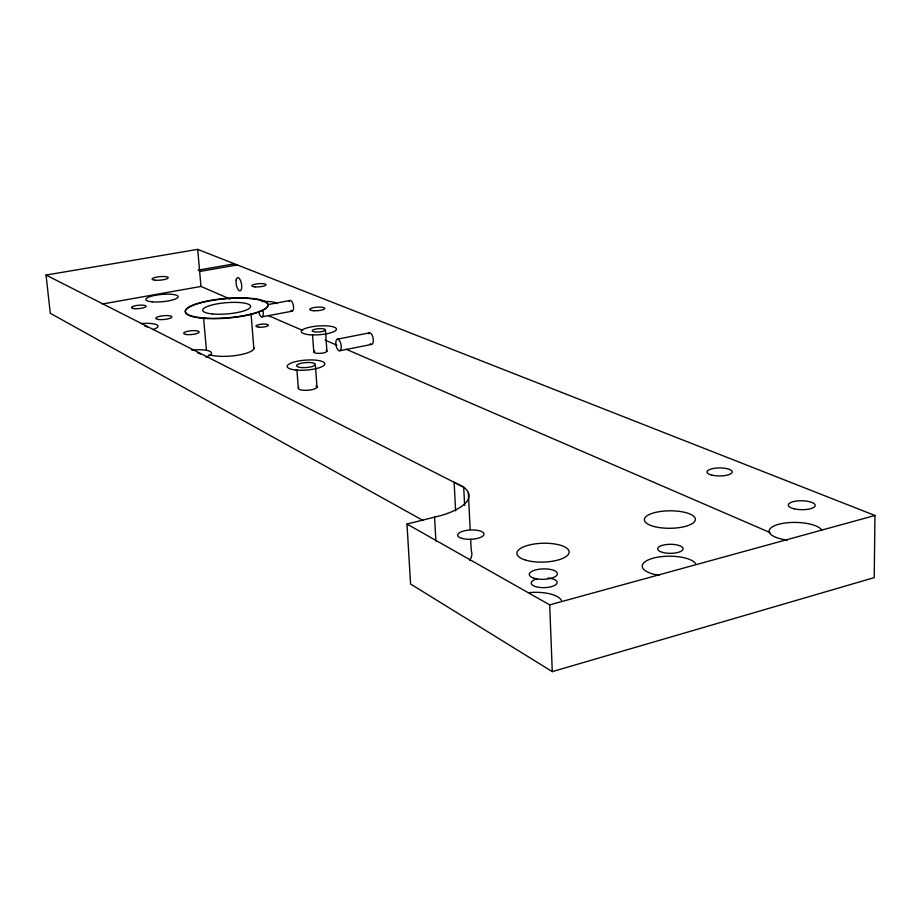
<?xml version="1.0" encoding="UTF-8"?>
<svg xmlns="http://www.w3.org/2000/svg" width="921" height="921" viewBox="0 0 921 921"><rect width="100%" height="100%" fill="white"/><g stroke="black" fill="none" stroke-linecap="round" stroke-linejoin="round"><path stroke-width="1.38" d="M423.2 520.561L50.287 313.278L46.05 275.057L197.704 249.372L874.95 515.484L874.225 577.617L552.278 671.628L410.582 584.018L406.99 524.049L441.562 515.38A68.384 22.806 -3.3 0 0 463.712 487.163L454.122 482.293L455.607 510.856M406.99 524.049L549.699 604.867L874.95 515.484M339.596 350.786A5.917 2.556 78.8 0 0 340.183 341.772A5.917 2.556 78.8 0 0 335.797 342.336A5.917 2.556 78.8 0 0 339.596 350.786L371.6 344.408M337.431 339.147L369.459 332.849M261.932 316.87L292.118 311.194M268.149 304.563L290.115 300.488M102.392 303.999L200.974 286.443L230.008 299.003M237.273 264.926L200.893 271.269L198.176 270.141L234.475 263.82M268.299 315.558L302.618 330.409M325.067 340.114L336.948 345.248M346.181 349.243L769.933 532.522M46.05 275.057L463.712 487.163L464.633 505.41M197.704 249.372L200.974 286.443M203.576 317.837L206.396 349.853M251.053 314.026L253.874 348.817M296.93 369.781L298.3 388.109M315.362 364.566A9.417 2.498 -4.2 0 1 300.845 367.514A9.417 2.498 -4.2 0 1 301.754 363.127A9.417 2.498 -4.2 0 1 315.362 364.566L316.997 387.154M312.541 334.922L313.773 351.937M325.424 329.96A6.62 1.646 -4.1 0 1 315.235 331.951A6.62 1.646 -4.1 0 1 315.822 329.05A6.62 1.646 -4.1 0 1 325.424 329.96L326.92 351.246M434.562 517.049L435.909 541.168M468.329 492.654L470.182 529.414M470.677 539.315L471.241 550.631A67.774 24.545 -3.3 0 1 469.606 560.325M549.699 604.867L552.278 671.628M547.903 577.997A12.986 4.881 -1.5 0 1 555.432 584.95A12.986 4.881 -1.5 0 1 535.251 586.504A12.986 4.881 -1.5 0 1 537.104 578.825M315.995 385.899A9.383 2.59 -4.2 0 1 308.316 390.193A9.383 2.59 -4.2 0 1 298.772 387.407M326.207 350.429A6.597 1.715 -4.1 0 1 324.307 352.708A6.597 1.715 -4.1 0 1 315.845 353.146A6.597 1.715 -4.1 0 1 314.832 351.028M253.736 347.24A23.865 6.079 -4.8 0 1 237.641 355.218A23.865 6.079 -4.8 0 1 209.136 354.47M368.308 333.805A5.883 2.625 78.8 0 1 371.842 334.634A5.883 2.625 78.8 0 1 373.212 342.071A5.883 2.625 78.8 0 1 370.161 343.798M289.159 301.42A5.445 2.245 79.4 0 1 292.176 302.076A5.445 2.245 79.4 0 1 293.465 308.972A5.445 2.245 79.4 0 1 290.886 310.688M659.171 575.291A27.146 9.901 -0.1 0 1 651.435 558.702A27.146 9.901 -0.1 0 1 695.62 563.479M787.282 540.097A26.594 9.141 1 0 1 777.934 524.498A26.594 9.141 1 0 1 821.693 529.978M529.276 592.617A27.826 10.73 -1.6 0 1 561.43 600.423M144.781 326.115A6.447 1.543 -5.3 0 1 147.187 327.346M197.451 352.87A6.838 1.75 -5 0 1 198.729 353.088M199.638 353.399A6.838 1.75 -5 0 1 200.168 354.251M191.729 350.141A18.224 4.651 -5.1 0 1 209.953 351.373A18.224 4.651 -5.1 0 1 205.82 357.026M261.921 301.547A16.659 3.903 -4.5 0 1 276.876 303.619M140.948 323.582A17.188 4.11 -5.3 0 1 156.662 324.756A17.188 4.11 -5.3 0 1 152.921 329.58M262.738 309.686A5.491 2.187 79.4 0 1 262.209 316.766A5.491 2.187 79.4 0 1 258.778 311.885M662.59 552.416A12.698 4.524 -0.2 0 0 682.968 549.423A12.698 4.524 -0.2 0 0 665.641 544.645A12.698 4.524 -0.2 0 0 662.59 552.416M158.965 319.541A8.07 1.9 -5.2 0 0 171.813 317.169A8.07 1.9 -5.2 0 0 160.726 316.11A8.07 1.9 -5.2 0 0 158.965 319.541M258.64 327.174A6.228 1.52 -4.5 0 0 268.345 325.32A6.228 1.52 -4.5 0 0 259.492 324.48A6.228 1.52 -4.5 0 0 258.64 327.174M236.179 279.972A6.758 2.636 79.7 0 0 239.414 290.829A6.758 2.636 79.7 0 0 241.037 282.01A6.758 2.636 79.7 0 0 236.179 279.972M525.879 560.198A26.11 9.417 -1.6 0 0 568.648 553.855A26.11 9.417 -1.6 0 0 534.594 543.966A26.11 9.417 -1.6 0 0 525.879 560.198M654.29 526.559A25.5 8.738 -0.4 0 0 695.148 520.572A25.5 8.738 -0.4 0 0 660.173 511.523A25.5 8.738 -0.4 0 0 654.29 526.559M152.264 301.835A16.198 3.661 -5.1 0 0 178.006 297.172A16.198 3.661 -5.1 0 0 155.695 295.227A16.198 3.661 -5.1 0 0 152.264 301.835M295.779 370.012A18.834 4.996 -4.2 0 0 324.756 364.083A18.834 4.996 -4.2 0 0 297.437 361.228A18.834 4.996 -4.2 0 0 295.779 370.012M309.341 334.703A17.66 4.398 -4.1 0 0 336.43 329.373A17.66 4.398 -4.1 0 0 310.722 326.99A17.66 4.398 -4.1 0 0 309.341 334.703M203.219 317.941A41.48 9.705 -4.7 0 0 267.873 305.657A41.48 9.705 -4.7 0 0 208.871 300.683A41.48 9.705 -4.7 0 0 203.219 317.941M212.532 313.957A24.004 5.618 -4.7 0 0 250.489 307.073A24.004 5.618 -4.7 0 0 217.068 303.884A24.004 5.618 -4.7 0 0 212.532 313.957M203.253 318.286A41.48 9.717 -4.7 0 0 267.896 306.002A41.48 9.717 -4.7 0 0 208.906 301.017A41.48 9.717 -4.7 0 0 203.253 318.286M534.03 578.25A14.068 5.227 -1.6 0 0 557.113 574.819A14.068 5.227 -1.6 0 0 538.854 569.259A14.068 5.227 -1.6 0 0 534.03 578.25M461.743 538.348A13.205 4.651 -2.5 0 0 483.652 535.216A13.205 4.651 -2.5 0 0 467.062 530.312A13.205 4.651 -2.5 0 0 461.743 538.348M712.094 475.19A12.606 4.018 -0.2 0 0 732.137 472.381A12.606 4.018 -0.2 0 0 714.627 468.271A12.606 4.018 -0.2 0 0 712.094 475.19M794.132 508.795A13.458 4.455 0.9 0 0 815.154 505.744A13.458 4.455 0.9 0 0 795.928 501.128A13.458 4.455 0.9 0 0 794.132 508.795M154.786 280.168A8.116 1.761 -5.1 0 0 168.071 278.073A8.116 1.761 -5.1 0 0 157.572 276.933A8.116 1.761 -5.1 0 0 154.786 280.168M186.813 334.553A7.771 1.9 -5 0 0 199.109 332.216A7.771 1.9 -5 0 0 188.321 331.146A7.771 1.9 -5 0 0 186.813 334.553M254.921 286.88A7.103 1.589 -4.5 0 0 266.008 284.877A7.103 1.589 -4.5 0 0 255.9 284.048A7.103 1.589 -4.5 0 0 254.921 286.88M313.566 310.722A7.529 1.796 -4.1 0 0 324.814 308.408A7.529 1.796 -4.1 0 0 313.543 307.614A7.529 1.796 -4.1 0 0 313.566 310.722M134.305 308.65A7.333 1.681 -5.3 0 0 146.025 306.52A7.333 1.681 -5.3 0 0 136.055 305.599A7.333 1.681 -5.3 0 0 134.305 308.65"/></g></svg>
